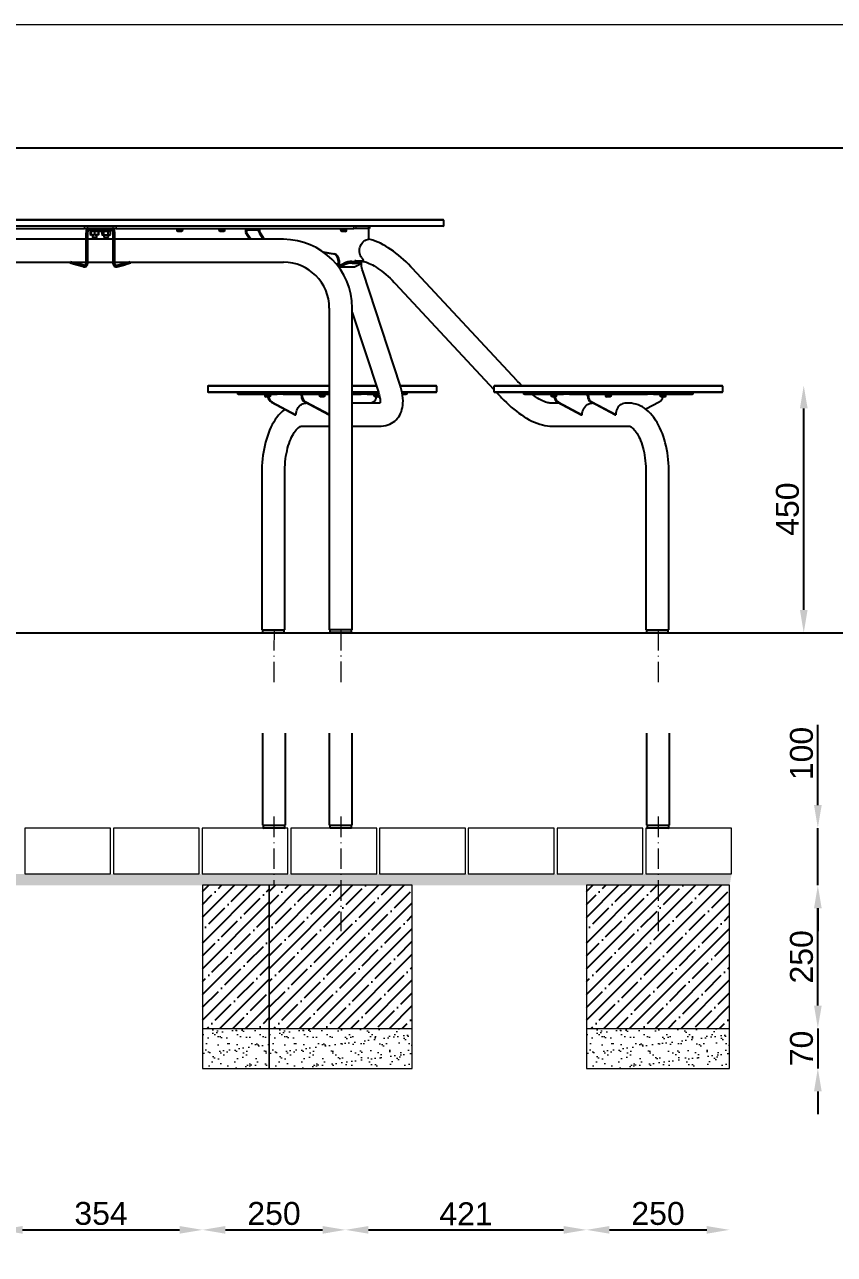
# Model space of a CAD drawing. Header units: millimetres. Extents: x -11 to 7141, y -23 to 7056.
# Drawn here: x 1305 to 2720, y 2594 to 4742 of the extents above; entities that cross this region are included whole.
import ezdxf

# ---------------------------------------------------------------- set-up
doc = ezdxf.new("R2010")
doc.units = ezdxf.units.MM
for name, pattern in [('ACAD_ISO10W100', [18.5, 12, -3, 0.5, -3]), ('INCONTINUOUS', [200000.001, 200000, -0.001]), ('PHANTOM', [12.7, 6.35, -1.27, 1.27, -1.27, 1.27, -1.27])]:
    doc.linetypes.add(name, pattern=pattern)
for name, color, linetype in [('KOTY', 3, 'INCONTINUOUS'), ('OBRYSOVA', 7, 'Continuous'), ('OSY', 1, 'ACAD_ISO10W100'), ('POSTAVY ATD', 8, 'Continuous'), ('SRAFY', 9, 'Continuous')]:
    doc.layers.add(name, color=color, linetype=linetype)
doc.layers.add('Nekreslit', color=6, linetype='Continuous', plot=False)
doc.layers.add('TABULKA', color=9, linetype='Continuous', plot=False)
doc.styles.get("Standard").update_dxf_attribs({"font": 'arial.ttf'})
doc.dimstyles.new('PROFI_CSN', dxfattribs={"dimscale": 0, "dimtxt": 3.5, "dimasz": 3, "dimexe": 1, "dimexo": 0, "dimgap": 1.5, "dimtad": 1, "dimlfac": -1, "dimdsep": 46, "dimtxsty": 'Standard', "dimcen": 0, "dimdle": 1, "dimclrd": 256, "dimclre": 256, "dimclrt": 256, "dimadec": 0, "dimazin": 0, "dimtfac": 0.6, "dimtmove": 0, "dimatfit": 1, "dimfxl": 1, "dimtolj": 1, "dimarcsym": 0})

# ---------------------------------------------------------------- blocks, each defined once
blk = doc.blocks.new('*D24')
at = {"layer": 'DEFPOINTS', "color": 0, "transparency": 16777216}
for p in [(2525.3, 4111.7), (2666.3, 4111.7), (2513.2, 3679.7)]:
    blk.add_point(p, dxfattribs=at)
at = {"layer": 'KOTY', "color": 7, "lineweight": -2, "transparency": 16777216}
blk.add_line((2666.3, 3719.7), (2666.3, 4071.7), dxfattribs=at)
at = {"layer": 'KOTY', "color": 7, "transparency": 16777216}
for points in [[(2659.6, 4071.7), (2673, 4071.7), (2666.3, 4111.7)], [(2659.6, 3719.7), (2673, 3719.7), (2666.3, 3679.7)]]:
    blk.add_solid(points, dxfattribs=at)
at = {"layer": 'KOTY', "color": 7, "lineweight": 13, "transparency": 16777216, "insert": (2637.9, 3895.7), "char_height": 40, "attachment_point": 5, "rotation": 90}
blk.add_mtext('\\A1;450', dxfattribs=at)
blk = doc.blocks.new('*D29')
at = {"layer": 'DEFPOINTS', "color": 0, "transparency": 16777216}
for p in [(2560.6, 3238.6), (2690.9, 3238.6), (2560.6, 2988.6)]:
    blk.add_point(p, dxfattribs=at)
at = {"layer": 'KOTY', "color": 7, "lineweight": -2, "transparency": 16777216}
blk.add_line((2690.9, 3028.6), (2690.9, 3198.6), dxfattribs=at)
at = {"layer": 'KOTY', "color": 7, "transparency": 16777216}
for points in [[(2684.2, 3198.6), (2697.6, 3198.6), (2690.9, 3238.6)], [(2684.2, 3028.6), (2697.6, 3028.6), (2690.9, 2988.6)]]:
    blk.add_solid(points, dxfattribs=at)
at = {"layer": 'KOTY', "color": 7, "lineweight": 13, "transparency": 16777216, "insert": (2662.5, 3113.6), "char_height": 40, "attachment_point": 5, "rotation": 90}
blk.add_mtext('\\A1;250', dxfattribs=at)
blk = doc.blocks.new('*D30')
at = {"layer": 'DEFPOINTS', "color": 0, "transparency": 16777216}
for p in [(2560.6, 2988.6), (2560.6, 2918.6), (2690.9, 2918.6)]:
    blk.add_point(p, dxfattribs=at)
at = {"layer": 'KOTY', "color": 7, "lineweight": -2, "transparency": 16777216}
for p, q in [((2690.9, 3028.6), (2690.9, 3068.6)), ((2690.9, 2988.6), (2690.9, 2918.6)), ((2690.9, 2878.6), (2690.9, 2838.6))]:
    blk.add_line(p, q, dxfattribs=at)
at = {"layer": 'KOTY', "color": 7, "transparency": 16777216}
for points in [[(2684.2, 3028.6), (2697.6, 3028.6), (2690.9, 2988.6)], [(2684.2, 2878.6), (2697.6, 2878.6), (2690.9, 2918.6)]]:
    blk.add_solid(points, dxfattribs=at)
at = {"layer": 'KOTY', "color": 7, "lineweight": 13, "transparency": 16777216, "insert": (2662.5, 2953.6), "char_height": 40, "attachment_point": 5, "rotation": 90}
blk.add_mtext('\\A1;70', dxfattribs=at)
blk = doc.blocks.new('*D31')
at = {"layer": 'DEFPOINTS', "color": 0, "transparency": 16777216}
for p in [(2470.6, 3338.6), (2560.6, 3238.6), (2690.9, 3238.6)]:
    blk.add_point(p, dxfattribs=at)
at = {"layer": 'KOTY', "color": 7, "lineweight": -2, "transparency": 16777216}
for p, q in [((2690.9, 3378.6), (2690.9, 3519)), ((2690.9, 3238.6), (2690.9, 3338.6)), ((2690.9, 3198.6), (2690.9, 3158.6))]:
    blk.add_line(p, q, dxfattribs=at)
at = {"layer": 'KOTY', "color": 7, "transparency": 16777216}
for points in [[(2684.2, 3378.6), (2697.6, 3378.6), (2690.9, 3338.6)], [(2684.2, 3198.6), (2697.6, 3198.6), (2690.9, 3238.6)]]:
    blk.add_solid(points, dxfattribs=at)
at = {"layer": 'KOTY', "color": 7, "lineweight": 13, "transparency": 16777216, "insert": (2662.5, 3468.8), "char_height": 40, "attachment_point": 5, "rotation": 90}
blk.add_mtext('\\A1;100', dxfattribs=at)
blk = doc.blocks.new('*D38')
at = {"layer": 'DEFPOINTS', "color": 0, "transparency": 16777216}
for p in [(1615.8, 2777.8), (1865.8, 2777.8), (1865.8, 2636.7)]:
    blk.add_point(p, dxfattribs=at)
at = {"layer": 'KOTY', "color": 7, "lineweight": -2, "transparency": 16777216}
blk.add_line((1655.8, 2636.7), (1825.8, 2636.7), dxfattribs=at)
at = {"layer": 'KOTY', "color": 7, "transparency": 16777216}
for points in [[(1655.8, 2643.4), (1655.8, 2630), (1615.8, 2636.7)], [(1825.8, 2643.4), (1825.8, 2630), (1865.8, 2636.7)]]:
    blk.add_solid(points, dxfattribs=at)
at = {"layer": 'KOTY', "color": 7, "lineweight": 13, "transparency": 16777216, "insert": (1740.8, 2665.1), "char_height": 40, "attachment_point": 5}
blk.add_mtext('\\A1;250', dxfattribs=at)
blk = doc.blocks.new('*D39')
at = {"layer": 'DEFPOINTS', "color": 0, "transparency": 16777216}
for p in [(2286.8, 2636.7), (1865.8, 2494.9), (2286.8, 1332.7)]:
    blk.add_point(p, dxfattribs=at)
at = {"layer": 'KOTY', "color": 7, "lineweight": -2, "transparency": 16777216}
blk.add_line((1905.8, 2636.7), (2246.8, 2636.7), dxfattribs=at)
at = {"layer": 'KOTY', "color": 7, "transparency": 16777216}
for points in [[(1905.8, 2643.4), (1905.8, 2630), (1865.8, 2636.7)], [(2246.8, 2643.4), (2246.8, 2630), (2286.8, 2636.7)]]:
    blk.add_solid(points, dxfattribs=at)
at = {"layer": 'KOTY', "color": 7, "lineweight": 13, "transparency": 16777216, "insert": (2076.3, 2664.8), "char_height": 40, "attachment_point": 5}
blk.add_mtext('\\A1;421', dxfattribs=at)
blk = doc.blocks.new('*D40')
at = {"layer": 'DEFPOINTS', "color": 0, "transparency": 16777216}
for p in [(2286.7, 2777.8), (2536.7, 2777.8), (2536.7, 2636.7)]:
    blk.add_point(p, dxfattribs=at)
at = {"layer": 'KOTY', "color": 7, "lineweight": -2, "transparency": 16777216}
blk.add_line((2326.7, 2636.7), (2496.7, 2636.7), dxfattribs=at)
at = {"layer": 'KOTY', "color": 7, "transparency": 16777216}
for points in [[(2326.7, 2643.4), (2326.7, 2630), (2286.7, 2636.7)], [(2496.7, 2643.4), (2496.7, 2630), (2536.7, 2636.7)]]:
    blk.add_solid(points, dxfattribs=at)
at = {"layer": 'KOTY', "color": 7, "lineweight": 13, "transparency": 16777216, "insert": (2411.7, 2665.1), "char_height": 40, "attachment_point": 5}
blk.add_mtext('\\A1;250', dxfattribs=at)
blk = doc.blocks.new('*D41')
at = {"layer": 'DEFPOINTS', "color": 0, "transparency": 16777216}
for p in [(1261.5, 2777.8), (1615.8, 2777.8), (1615.8, 2636.7)]:
    blk.add_point(p, dxfattribs=at)
at = {"layer": 'KOTY', "color": 7, "lineweight": -2, "transparency": 16777216}
blk.add_line((1301.5, 2636.7), (1575.8, 2636.7), dxfattribs=at)
at = {"layer": 'KOTY', "color": 7, "transparency": 16777216}
for points in [[(1301.5, 2643.4), (1301.5, 2630), (1261.5, 2636.7)], [(1575.8, 2643.4), (1575.8, 2630), (1615.8, 2636.7)]]:
    blk.add_solid(points, dxfattribs=at)
at = {"layer": 'KOTY', "color": 7, "lineweight": 13, "transparency": 16777216, "insert": (1438.6, 2665.2), "char_height": 40, "attachment_point": 5}
blk.add_mtext('\\A1;354', dxfattribs=at)

msp = doc.modelspace()

# ---------------------------------------------------------------- hatches: boundary and pattern name
at = {"transparency": 33554508}
h = msp.add_hatch(dxfattribs=at)
h.set_pattern_fill('ANSI35', color=9, scale=5)
h.set_pattern_definition([(45, (-90.748, 937.31), (-22.45064, 22.45064), []), (45, (-68.298, 937.31), (-22.45064, 22.45064), [39.6875, -7.9375, 0, -7.9375])])
h.paths.add_polyline_path([(1732.4, 3238.6), (1615.8, 3238.6), (1615.8, 2988.6), (1732.4, 2988.6)])
h = msp.add_hatch(dxfattribs=at)
h.set_pattern_fill('ANSI35', color=9, scale=5)
h.set_pattern_definition([(45, (25.912, 937.31), (-22.45064, 22.45064), []), (45, (48.363, 937.31), (-22.45064, 22.45064), [39.6875, -7.9375, 0, -7.9375])])
h.paths.add_polyline_path([(1982.4, 3238.6), (1732.4, 3238.6), (1732.4, 2988.6), (1982.4, 2988.6)])
h = msp.add_hatch(dxfattribs=at)
h.set_pattern_fill('ANSI35', color=9, scale=5)
h.set_pattern_definition([(45, (580.248, 937.31), (-22.45064, 22.45064), []), (45, (602.7, 937.31), (-22.45064, 22.45064), [39.6875, -7.9375, 0, -7.9375])])
h.paths.add_polyline_path([(2536.7, 3238.6), (2286.7, 3238.6), (2286.7, 2988.6), (2536.7, 2988.6)])
at = {"layer": 'POSTAVY ATD', "lineweight": 15}
h = msp.add_hatch(dxfattribs=at)
h.set_pattern_fill('AR-SAND', color=9, scale=0.5, style=0)
h.set_pattern_definition([(37.5, (-142.422, 937.966), (-0.80002, 24.47066), [0, -19.304, 0, -21.59, 0, -20.6375]), (7.5, (-142.422, 937.966), (22.47616, 35.84126), [0, -10.414, 0, -17.399, 0, -6.6675]), (327.5, (-158.043, 937.966), (39.54962, 0.07186), [0, -6.35, 0, -22.86, 0, -29.845]), (317.5, (-158.043, 937.966), (38.17782, 11.14647), [0, -3.175, 0, -14.986, 0, -17.145])])
h.paths.add_polyline_path([(1615.8, 2988.6), (1615.8, 2918.6), (1732.4, 2918.6), (1732.4, 2988.6)])
h = msp.add_hatch(dxfattribs=at)
h.set_pattern_fill('AR-SAND', color=9, scale=0.5, style=0)
h.set_pattern_definition([(37.5, (-25.761, 937.966), (-0.80002, 24.47066), [0, -19.304, 0, -21.59, 0, -20.6375]), (7.5, (-25.76, 937.966), (22.47616, 35.84126), [0, -10.414, 0, -17.399, 0, -6.6675]), (327.5, (-41.382, 937.966), (39.54962, 0.07186), [0, -6.35, 0, -22.86, 0, -29.845]), (317.5, (-41.382, 937.966), (38.17782, 11.14647), [0, -3.175, 0, -14.986, 0, -17.145])])
h.paths.add_polyline_path([(1732.4, 2988.6), (1732.4, 2918.6), (1982.4, 2918.6), (1982.4, 2988.6)])
h = msp.add_hatch(dxfattribs=at)
h.set_pattern_fill('AR-SAND', color=9, scale=0.5, style=0)
h.set_pattern_definition([(37.5, (528.574, 937.966), (-0.80002, 24.47066), [0, -19.304, 0, -21.59, 0, -20.6375]), (7.5, (528.574, 937.966), (22.47616, 35.84126), [0, -10.414, 0, -17.399, 0, -6.6675]), (327.5, (512.953, 937.966), (39.54962, 0.07186), [0, -6.35, 0, -22.86, 0, -29.845]), (317.5, (512.953, 937.966), (38.17782, 11.14647), [0, -3.175, 0, -14.986, 0, -17.145])])
h.paths.add_polyline_path([(2286.7, 2988.6), (2286.7, 2918.6), (2536.7, 2918.6), (2536.7, 2988.6)])
at = {"layer": 'SRAFY', "lineweight": 15}
h = msp.add_hatch(dxfattribs=at)
h.set_pattern_fill('AR-SAND', color=9, scale=0.5)
h.set_pattern_definition([(37.5, (-100.945, 795.13), (-0.80002, 24.47066), [0, -19.304, 0, -21.59, 0, -20.6375]), (7.5, (-100.945, 795.13), (22.47616, 35.84126), [0, -10.414, 0, -17.399, 0, -6.6675]), (327.5, (-116.566, 795.13), (39.54962, 0.07186), [0, -6.35, 0, -22.86, 0, -29.845]), (317.5, (-116.566, 795.13), (38.17782, 11.14647), [0, -3.175, 0, -14.986, 0, -17.145])])
h.paths.add_polyline_path([(2536.7, 3238.6), (2540.2, 3258.6), (375.2, 3258.6), (340.5, 3238.6)])

# ---------------------------------------------------------------- linework, layer by layer
at = {"color": 7, "linetype": 'Continuous', "lineweight": 25}
for p, q in [((2037.4, 4400.7), (837.4, 4400.7)), ((837.4, 4390.7), (2037.4, 4390.7)), ((838.4, 4401.7), (2036.4, 4401.7)), ((2036.4, 4389.7), (838.4, 4389.7)), ((994.8, 4385.7), (1410, 4385.7)), ((1415, 4385.7), (1410, 4385.7)), ((1459.8, 4385.7), (1415, 4385.7)), ((1458.4, 4382.7), (1416.4, 4382.7)), ((1419.4, 4382.7), (1419.4, 4381.1)), ((1435.4, 4381.1), (1435.4, 4382.7)), ((1439.4, 4382.7), (1439.4, 4381.1)), ((1455.4, 4381.1), (1455.4, 4382.7)), ((1464.8, 4385.7), (1459.8, 4385.7)), ((1464.8, 4385.7), (1880, 4385.7)), ((1570, 4385.7), (1570, 4384.1)), ((1582, 4384.1), (1570, 4384.1)), ((1582, 4384.1), (1582, 4385.7)), ((1643.9, 4385.7), (1643.9, 4384.1)), ((1649.8, 4384.1), (1643.9, 4384.1)), ((1655.9, 4384.1), (1649.8, 4384.1)), ((1655.9, 4384.1), (1655.9, 4385.7)), ((1714, 4382.7), (1693, 4382.7)), ((1856.4, 4385.7), (1856.4, 4384.1)), ((1867.6, 4384.1), (1856.4, 4384.1)), ((1868.4, 4384.1), (1867.6, 4384.1)), ((1868.4, 4384.1), (1868.4, 4385.7)), ((1883.6, 4385.7), (1880, 4385.7)), ((1906.1, 4385.7), (1883.6, 4385.7)), ((1907.4, 4385.7), (1906.1, 4385.7)), ((1907.4, 4389.7), (1907.4, 4385.7)), ((2037.4, 4400.7), (2036.4, 4401.7)), ((2036.4, 4389.7), (2037.4, 4390.7)), ((2037.4, 4390.7), (2037.4, 4400.7)), ((1412.4, 4367), (1117.4, 4367)), ((1412.4, 4381.7), (1412.4, 4380)), ((1412.4, 4380), (1412.4, 4378.3)), ((1412.4, 4362.7), (1412.4, 4378.3)), ((1412.4, 4360.7), (1412.4, 4362.7)), ((1415.4, 4381.7), (1415.4, 4380)), ((1415.4, 4378.3), (1415.4, 4380)), ((1415.4, 4362.7), (1415.4, 4378.3)), ((1459.4, 4367), (1415.4, 4367)), ((1415.4, 4360.7), (1415.4, 4362.7)), ((1419.4, 4381.1), (1435.4, 4381.1)), ((1420.9, 4381.1), (1419.9, 4380.5)), ((1419.9, 4380.6), (1420.9, 4381)), ((1419.9, 4380.6), (1419.9, 4375.2)), ((1419.9, 4375.3), (1420.9, 4374.6)), ((1420.6, 4375), (1419.9, 4375.2)), ((1420.9, 4381.1), (1420.7, 4380.6)), ((1420.7, 4380.6), (1420.7, 4375.2)), ((1433.9, 4374.6), (1420.9, 4374.6)), ((1423.4, 4374.6), (1423.4, 4370.7)), ((1423.4, 4370.7), (1424.4, 4369.7)), ((1423.4, 4370.7), (1431.4, 4370.7)), ((1430.4, 4369.7), (1424.4, 4369.7)), ((1427.1, 4380.6), (1427.1, 4375.2)), ((1430.4, 4369.7), (1431.4, 4370.7)), ((1431.4, 4370.7), (1431.4, 4374.6)), ((1433.7, 4380.6), (1433.7, 4375.2)), ((1435, 4380.5), (1433.9, 4381.1)), ((1433.9, 4374.6), (1435, 4375.3)), ((1434, 4380.9), (1434.9, 4380.6)), ((1434, 4380.8), (1434.1, 4380.6)), ((1434.1, 4375.2), (1434, 4374.8)), ((1434.9, 4375.2), (1434, 4374.8)), ((1434.1, 4380.6), (1434.1, 4375.2)), ((1440.4, 4380.8), (1434.4, 4380.8)), ((1434.9, 4375.2), (1434.9, 4380.6)), ((1439.4, 4381.1), (1455.4, 4381.1)), ((1440.9, 4381.1), (1439.9, 4380.5)), ((1439.9, 4380.6), (1439.9, 4375.2)), ((1439.9, 4375.2), (1440.9, 4374.6)), ((1440.9, 4374.6), (1444.2, 4374.6)), ((1443.4, 4374.6), (1443.4, 4370.7)), ((1443.4, 4370.7), (1444.4, 4369.7)), ((1443.4, 4370.7), (1451.4, 4370.7)), ((1443.7, 4375.2), (1443.7, 4380.6)), ((1444.2, 4374.6), (1453.9, 4374.6)), ((1450.4, 4369.7), (1444.4, 4369.7)), ((1450.4, 4369.7), (1451.4, 4370.7)), ((1451.2, 4375.2), (1451.2, 4380.6)), ((1451.4, 4370.7), (1451.4, 4374.6)), ((1454.9, 4380.5), (1453.9, 4381.1)), ((1453.9, 4374.6), (1454.9, 4375.2)), ((1454.9, 4375.2), (1454.9, 4380.6)), ((1459.4, 4380), (1459.4, 4381.7)), ((1459.4, 4380), (1459.4, 4378.3)), ((1459.4, 4378.3), (1459.4, 4362.7)), ((1459.4, 4362.7), (1459.4, 4360.7)), ((1462.4, 4380), (1462.4, 4381.7)), ((1462.4, 4380), (1462.4, 4378.3)), ((1462.4, 4378.3), (1462.4, 4362.7)), ((1757.4, 4367), (1462.4, 4367)), ((1462.4, 4362.7), (1462.4, 4360.7)), ((1573.7, 4380.8), (1573, 4380.8)), ((1579, 4380.8), (1573.7, 4380.8)), ((1652.5, 4380.8), (1646.9, 4380.8)), ((1652.9, 4380.8), (1652.5, 4380.8)), ((1691, 4381.7), (1691, 4380)), ((1698.6, 4367), (1691.5, 4378.3)), ((1692.5, 4381.7), (1692.5, 4380)), ((1700.1, 4367), (1693, 4378.3)), ((1714.5, 4380), (1714.5, 4381.7)), ((1715, 4378.3), (1722.1, 4367)), ((1716, 4380), (1716, 4381.7)), ((1716.5, 4378.3), (1723.6, 4367)), ((1865.4, 4380.8), (1859.4, 4380.8)), ((1906.5, 4367), (1906.5, 4381.7)), ((1412.4, 4341.8), (1412.4, 4360.7)), ((1412.4, 4329.9), (1412.4, 4341.8)), ((1415.4, 4341.8), (1415.4, 4360.7)), ((1415.4, 4329.9), (1415.4, 4341.8)), ((1459.4, 4360.7), (1459.4, 4341.8)), ((1459.4, 4341.8), (1459.4, 4329.9)), ((1462.4, 4360.7), (1462.4, 4341.8)), ((1462.4, 4341.8), (1462.4, 4329.9)), ((1826.9, 4344.9), (1845.6, 4341.8)), ((1827.3, 4344.6), (1844.1, 4341.8)), ((1117.4, 4327), (1385.2, 4327)), ((1384.7, 4325.2), (1385.5, 4328.1)), ((1394.3, 4322.6), (1384.7, 4325.2)), ((1385.5, 4328.1), (1395.1, 4325.5)), ((1389.3, 4327), (1412.4, 4327)), ((1407.9, 4319), (1394.3, 4322.6)), ((1408.6, 4321.9), (1395.1, 4325.5)), ((1412.4, 4324.8), (1412.4, 4329.9)), ((1415.4, 4324.8), (1415.4, 4329.9)), ((1415.4, 4327), (1459.4, 4327)), ((1459.4, 4329.9), (1459.4, 4324.8)), ((1462.4, 4329.9), (1462.4, 4324.8)), ((1462.4, 4327), (1485.5, 4327)), ((1466.2, 4321.9), (1479.7, 4325.5)), ((1467, 4319), (1480.5, 4322.6)), ((1479.7, 4325.5), (1489.4, 4328.1)), ((1490.1, 4325.2), (1480.5, 4322.6)), ((1489.4, 4328.1), (1490.1, 4325.2)), ((1489.6, 4327), (1757.4, 4327)), ((1853.1, 4329.9), (1853.1, 4324.8)), ((1853.6, 4318.8), (1854.1, 4318.8)), ((1854.6, 4329.9), (1854.6, 4324.8)), ((1856.1, 4318.8), (1882.1, 4318.8)), ((1856.5, 4321.9), (1863.2, 4325.5)), ((1856.9, 4319), (1863.6, 4322.6)), ((1876.7, 4328.1), (1885.4, 4328.1)), ((1877.1, 4325.2), (1885.8, 4325.2)), ((1889.6, 4322.6), (1882.8, 4319)), ((1884, 4329.7), (1896.2, 4329.7)), ((1890.9, 4323.9), (1890.5, 4326.8)), ((1897, 4330.7), (1896.2, 4329.7)), ((1961.1, 4112.4), (1896.5, 4309.5)), ((2165.5, 4119.8), (1982, 4316.9)), ((1952.7, 4289.7), (2125, 4104.5)), ((1837.4, 4247), (1837.4, 3685)), ((1877.4, 3685), (1877.4, 4247)), ((1877.4, 4239.3), (1923.1, 4099.9)), ((1626, 4111.7), (1625, 4110.7)), ((1625, 4110.7), (1625, 4100.7)), ((1651.8, 4110.7), (1625, 4110.7)), ((1626, 4111.7), (1652.7, 4111.7)), ((1837.4, 4110.7), (1651.8, 4110.7)), ((1652.7, 4111.7), (1837.4, 4111.7)), ((1877.4, 4111.7), (1919.2, 4111.7)), ((1919.6, 4110.7), (1877.4, 4110.7)), ((1961.4, 4111.7), (2024, 4111.7)), ((2025, 4110.7), (1961.7, 4110.7)), ((2025, 4110.7), (2024, 4111.7)), ((2025, 4100.7), (2025, 4110.7)), ((2126, 4111.7), (2125, 4110.7)), ((2125, 4110.7), (2125, 4100.7)), ((2525, 4110.7), (2125, 4110.7)), ((2126, 4111.7), (2524, 4111.7)), ((2525, 4110.7), (2524, 4111.7)), ((2525, 4100.7), (2525, 4110.7)), ((1625, 4100.7), (1626, 4099.7)), ((1625, 4100.7), (1651.8, 4100.7)), ((1652.7, 4099.7), (1626, 4099.7)), ((1651.8, 4100.7), (1837.4, 4100.7)), ((1837.4, 4099.7), (1652.7, 4099.7)), ((1676.8, 4099.7), (1676.8, 4096.7)), ((1678.4, 4096.7), (1676.8, 4096.7)), ((1678.4, 4096.7), (1746.5, 4096.7)), ((1723.8, 4096.7), (1723.8, 4095.1)), ((1723.8, 4095.1), (1735.8, 4095.1)), ((1732.8, 4091.8), (1726.8, 4091.8)), ((1735.8, 4095.1), (1735.8, 4096.7)), ((1736.2, 4082.5), (1777.7, 4060.7)), ((1737.7, 4082.5), (1779.2, 4060.7)), ((1756.9, 4096.7), (1746.5, 4096.7)), ((1756.9, 4096.7), (1837.4, 4096.7)), ((1788.6, 4093.5), (1788.6, 4095.7)), ((1790.1, 4093.5), (1790.1, 4095.7)), ((1836.2, 4060.7), (1794.7, 4082.5)), ((1837.4, 4060.9), (1796.2, 4082.5)), ((1819, 4096.7), (1819, 4095.1)), ((1819, 4095.1), (1831, 4095.1)), ((1828, 4091.8), (1822, 4091.8)), ((1831, 4095.1), (1831, 4096.7)), ((1877.4, 4100.7), (1922.8, 4100.7)), ((1923.3, 4099.7), (1877.4, 4099.7)), ((1877.4, 4096.7), (1893.2, 4096.7)), ((1903.6, 4096.7), (1893.2, 4096.7)), ((1903.6, 4096.7), (1924.1, 4096.7)), ((1913.9, 4082.5), (1910.5, 4080.7)), ((1914.3, 4096.7), (1914.3, 4095.1)), ((1914.3, 4095.1), (1914.6, 4095.1)), ((1914.6, 4095.1), (1924.6, 4095.1)), ((1923.3, 4091.8), (1917.3, 4091.8)), ((1964.3, 4100.7), (2025, 4100.7)), ((2024, 4099.7), (1964.5, 4099.7)), ((1965, 4096.7), (1971.7, 4096.7)), ((1973.3, 4096.7), (1971.7, 4096.7)), ((1973.3, 4096.7), (1973.3, 4099.7)), ((2024, 4099.7), (2025, 4100.7)), ((2125, 4100.7), (2126, 4099.7)), ((2125, 4100.7), (2525, 4100.7)), ((2524, 4099.7), (2126, 4099.7)), ((2129.5, 4099.7), (2136.2, 4092.6)), ((2176.8, 4099.7), (2176.8, 4096.7)), ((2178.4, 4096.7), (2176.8, 4096.7)), ((2178.4, 4096.7), (2246.5, 4096.7)), ((2223.8, 4096.7), (2223.8, 4095.1)), ((2235.5, 4095.1), (2223.8, 4095.1)), ((2232.8, 4091.8), (2226.8, 4091.8)), ((2235.8, 4095.1), (2235.5, 4095.1)), ((2235.8, 4095.1), (2235.8, 4096.7)), ((2236.2, 4082.5), (2277.7, 4060.7)), ((2237.7, 4082.5), (2279.2, 4060.7)), ((2256.9, 4096.7), (2246.5, 4096.7)), ((2256.9, 4096.7), (2393.2, 4096.7)), ((2288.6, 4093.5), (2288.6, 4095.7)), ((2290.1, 4093.5), (2290.1, 4095.7)), ((2336.2, 4060.7), (2294.7, 4082.5)), ((2337.7, 4060.7), (2296.2, 4082.5)), ((2319, 4096.7), (2319, 4095.1)), ((2331, 4095.1), (2319, 4095.1)), ((2328, 4091.8), (2322, 4091.8)), ((2331, 4095.1), (2331, 4096.7)), ((2413.9, 4082.5), (2390.3, 4070.2)), ((2403.6, 4096.7), (2393.2, 4096.7)), ((2403.6, 4096.7), (2471.7, 4096.7)), ((2414.3, 4096.7), (2414.3, 4095.1)), ((2426.3, 4095.1), (2414.3, 4095.1)), ((2423.3, 4091.8), (2417.3, 4091.8)), ((2426.3, 4095.1), (2426.3, 4096.7)), ((2473.3, 4096.7), (2471.7, 4096.7)), ((2473.3, 4096.7), (2473.3, 4099.7)), ((2524, 4099.7), (2525, 4100.7)), ((1777.7, 4060.7), (1779.2, 4060.7)), ((1798.1, 4080.7), (1796.5, 4080.7)), ((1836.2, 4060.7), (1837.4, 4060.7)), ((1925.7, 4080.7), (1877.4, 4080.7)), ((2239.6, 4080.7), (2224.3, 4080.7)), ((2277.7, 4060.7), (2279.2, 4060.7)), ((2298.1, 4080.7), (2296.5, 4080.7)), ((2336.2, 4060.7), (2337.7, 4060.7)), ((2360.5, 4080.7), (2355, 4080.7)), ((1789.5, 4040.7), (1837.4, 4040.7)), ((1877.4, 4040.7), (1925.7, 4040.7)), ((2224.3, 4040.7), (2360.5, 4040.7)), ((1719.5, 3960.7), (1719.5, 3684.7)), ((1759.5, 3684.7), (1759.5, 3960.7)), ((2390.5, 3960.7), (2390.5, 3684.7)), ((2430.5, 3684.7), (2430.5, 3960.7)), ((1719.5, 3684.7), (1759.5, 3684.7)), ((1720.5, 3684.7), (1720.5, 3680.7)), ((1757.5, 3679.7), (1721.5, 3679.7)), ((1758.5, 3680.7), (1758.5, 3684.7)), ((1877.4, 3685), (1837.4, 3685)), ((1838.4, 3685), (1838.4, 3681)), ((1861.7, 3680), (1839.4, 3680)), ((1875.4, 3680), (1861.7, 3680)), ((1876.4, 3681), (1876.4, 3685)), ((2390.5, 3684.7), (2430.5, 3684.7)), ((2391.5, 3684.7), (2391.5, 3680.7)), ((2395, 3679.7), (2392.5, 3679.7)), ((2428.5, 3679.7), (2395, 3679.7)), ((2429.5, 3680.7), (2429.5, 3684.7)), ((1720.8, 3504.4), (1720.8, 3343.6)), ((1760.8, 3343.6), (1760.8, 3504.2)), ((1837.4, 3504.4), (1837.4, 3343.6)), ((1877.4, 3343.6), (1877.4, 3504.2)), ((2391.7, 3504.4), (2391.7, 3343.6)), ((2431.7, 3343.6), (2431.7, 3504.2)), ((1720.8, 3343.6), (1760.8, 3343.6)), ((1721.8, 3343.6), (1721.8, 3339.6)), ((1758.8, 3338.6), (1722.8, 3338.6)), ((1759.8, 3339.6), (1759.8, 3343.6)), ((1837.4, 3343.6), (1877.4, 3343.6)), ((1838.4, 3343.6), (1838.4, 3339.6)), ((1875.4, 3338.6), (1839.4, 3338.6)), ((1876.4, 3339.6), (1876.4, 3343.6)), ((2391.7, 3343.6), (2431.7, 3343.6)), ((2392.7, 3343.6), (2392.7, 3339.6)), ((2429.7, 3338.6), (2393.7, 3338.6)), ((2430.7, 3339.6), (2430.7, 3343.6))]:
    msp.add_line(p, q, dxfattribs=at)
at = {"color": 7, "linetype": 'PHANTOM', "lineweight": 18}
for p, q in [((1410, 4385.7), (1410, 4389.7)), ((1415, 4389.7), (1415, 4385.7)), ((1459.8, 4385.7), (1459.8, 4389.7)), ((1464.8, 4389.7), (1464.8, 4385.7)), ((1880, 4385.7), (1880, 4389.7)), ((1883.6, 4389.7), (1883.6, 4385.7)), ((1906.1, 4385.7), (1906.1, 4389.7)), ((1412.4, 4380), (1415.4, 4380)), ((1415.4, 4378.3), (1412.4, 4378.3)), ((1415.4, 4362.7), (1412.4, 4362.7)), ((1462.4, 4380), (1459.4, 4380)), ((1462.4, 4378.3), (1459.4, 4378.3)), ((1462.4, 4362.7), (1459.4, 4362.7)), ((1691, 4380), (1692.5, 4380)), ((1693, 4378.3), (1691.5, 4378.3)), ((1716, 4380), (1714.5, 4380)), ((1716.5, 4378.3), (1715, 4378.3)), ((1415.4, 4360.7), (1412.4, 4360.7)), ((1415.4, 4341.8), (1412.4, 4341.8)), ((1462.4, 4360.7), (1459.4, 4360.7)), ((1462.4, 4341.8), (1459.4, 4341.8)), ((1845.6, 4341.8), (1844.1, 4341.8)), ((1395.1, 4325.5), (1394.3, 4322.6)), ((1408.6, 4321.9), (1407.9, 4319)), ((1415.4, 4329.9), (1412.4, 4329.9)), ((1412.4, 4324.8), (1415.4, 4324.8)), ((1462.4, 4329.9), (1459.4, 4329.9)), ((1462.4, 4324.8), (1459.4, 4324.8)), ((1466.2, 4321.9), (1467, 4319)), ((1480.5, 4322.6), (1479.7, 4325.5)), ((1848.8, 4324.8), (1853.1, 4324.8)), ((1854.6, 4329.9), (1853.1, 4329.9)), ((1854.6, 4324.8), (1853.1, 4324.8)), ((1856.5, 4321.9), (1856.9, 4319)), ((1863.6, 4322.6), (1863.2, 4325.5)), ((1876.7, 4328.1), (1877.1, 4325.2)), ((1885.8, 4325.2), (1885.4, 4328.1)), ((1678.4, 4099.7), (1678.4, 4096.7)), ((1737.7, 4082.5), (1736.2, 4082.5)), ((1746.5, 4096.7), (1746.5, 4099.7)), ((1756.9, 4099.7), (1756.9, 4096.7)), ((1790.1, 4095.7), (1788.6, 4095.7)), ((1788.6, 4093.5), (1790.1, 4093.5)), ((1796.2, 4082.5), (1794.7, 4082.5)), ((1893.2, 4096.7), (1893.2, 4099.7)), ((1903.6, 4099.7), (1903.6, 4096.7)), ((1971.7, 4096.7), (1971.7, 4099.7)), ((2178.4, 4099.7), (2178.4, 4096.7)), ((2237.7, 4082.5), (2236.2, 4082.5)), ((2246.5, 4096.7), (2246.5, 4099.7)), ((2256.9, 4099.7), (2256.9, 4096.7)), ((2288.6, 4093.5), (2290.1, 4093.5)), ((2296.2, 4082.5), (2294.7, 4082.5)), ((2393.2, 4096.7), (2393.2, 4099.7)), ((2403.6, 4099.7), (2403.6, 4096.7)), ((2471.7, 4096.7), (2471.7, 4099.7))]:
    msp.add_line(p, q, dxfattribs=at)
at = {"color": 7, "linetype": 'PHANTOM', "lineweight": 18, "flags": 128}
msp.add_lwpolyline([(1573.7, 4380.8), (1573, 4381.2), (1572.4, 4381.9), (1572.1, 4382.8), (1572, 4384.1)], dxfattribs=at)
at = {"color": 7, "linetype": 'Continuous', "lineweight": 25, "flags": 128}
for points in [[(1693, 4385.7), (1692.6, 4385.7), (1692.3, 4385.4), (1691.9, 4385.1), (1691.6, 4384.6), (1691.4, 4384), (1691.2, 4383.3), (1691.1, 4382.5), (1691, 4381.7)], [(1693, 4382.7), (1692.9, 4382.7), (1692.8, 4382.7), (1692.7, 4382.6), (1692.7, 4382.4), (1692.6, 4382.3), (1692.6, 4382.1), (1692.5, 4381.9), (1692.5, 4381.7)], [(1716, 4381.7), (1716, 4382.5), (1715.9, 4383.3), (1715.7, 4384), (1715.4, 4384.6), (1715.1, 4385.1), (1714.8, 4385.4), (1714.4, 4385.7), (1714, 4385.7)], [(1714.5, 4381.7), (1714.5, 4381.9), (1714.5, 4382.1), (1714.4, 4382.3), (1714.4, 4382.4), (1714.3, 4382.6), (1714.2, 4382.7), (1714.1, 4382.7), (1714, 4382.7)], [(1906.5, 4381.7), (1906.5, 4382.5), (1906.4, 4383.3), (1906.2, 4384), (1906, 4384.6), (1905.7, 4385.1), (1905.3, 4385.4), (1904.9, 4385.7), (1904.5, 4385.7)], [(1420.7, 4375.2), (1420.8, 4374.8), (1420.9, 4374.7)], [(1433.7, 4380.6), (1433.8, 4381), (1433.9, 4381.1), (1433.9, 4381.1)], [(1433.9, 4374.7), (1433.9, 4374.6), (1433.7, 4375.2)], [(1893.6, 4335), (1892.5, 4337), (1891.4, 4339.4), (1890.7, 4342), (1890.2, 4344.7), (1890.1, 4347.4), (1890.3, 4350.1), (1890.8, 4352.8), (1891.7, 4355.3), (1892.8, 4357.7), (1894.2, 4359.9), (1895.8, 4361.9), (1897.7, 4363.6), (1899.7, 4365), (1901.9, 4366), (1904.2, 4366.7), (1906.5, 4367)], [(1982, 4316.9), (1979.8, 4319.2), (1975.7, 4323.5), (1971.4, 4327.7), (1967.1, 4331.7), (1962.8, 4335.5), (1958.4, 4339.2), (1953.9, 4342.8), (1949.5, 4346.1), (1945, 4349.3), (1940.5, 4352.3), (1935.9, 4355.1), (1931.4, 4357.6), (1926.9, 4360), (1922.3, 4362.1), (1917.7, 4363.9), (1913.2, 4365.5), (1908.6, 4366.8), (1906.5, 4367.3)], [(1853.1, 4324.8), (1853.2, 4323.4), (1853.4, 4322.1), (1853.8, 4320.9), (1854.3, 4320), (1854.8, 4319.3), (1855.5, 4318.9), (1856.2, 4318.8), (1856.9, 4319)], [(1855.1, 4319.1), (1854.7, 4318.9), (1854.1, 4318.8)], [(1854.6, 4324.8), (1854.6, 4324.1), (1854.7, 4323.4), (1854.9, 4322.9), (1855.2, 4322.4), (1855.5, 4322), (1855.8, 4321.8), (1856.1, 4321.8), (1856.5, 4321.9)], [(1882.8, 4319), (1882.2, 4318.8), (1882.1, 4318.8)], [(1885.4, 4328.1), (1887, 4328), (1888.3, 4327.9), (1889.4, 4327.6), (1890.1, 4327.3), (1890.4, 4326.9), (1890.5, 4326.8)], [(1889.6, 4322.6), (1890.4, 4323.1), (1890.8, 4323.6), (1890.8, 4324), (1890.5, 4324.4), (1889.8, 4324.7), (1888.7, 4325), (1887.4, 4325.1), (1885.8, 4325.2)], [(1893.9, 4329.7), (1893.8, 4329.6), (1893.4, 4329.2), (1892.8, 4328.8), (1892.5, 4328.6), (1892.5, 4328.6), (1892.7, 4328.7), (1893.2, 4328.7), (1894, 4328.7), (1895.1, 4328.7), (1896.5, 4328.5), (1898.2, 4328.2), (1900.1, 4327.7), (1902.2, 4327), (1904.6, 4326.1), (1907.1, 4325), (1909.9, 4323.7), (1912.8, 4322.2), (1915.9, 4320.5), (1919.1, 4318.5), (1922.4, 4316.3), (1925.8, 4313.9), (1929.3, 4311.2), (1932.8, 4308.4), (1936.4, 4305.4), (1940, 4302.2), (1943.6, 4298.9), (1947.2, 4295.4), (1950.8, 4291.7), (1952.7, 4289.7)], [(1896.5, 4309.5), (1895.9, 4311.3), (1895.1, 4314.3), (1894.4, 4317.1), (1893.9, 4319.7), (1893.6, 4322), (1893.4, 4324), (1893.4, 4325.7), (1893.4, 4327.2), (1893.6, 4328.3), (1893.6, 4328.7)], [(1925.7, 4040.7), (1928.2, 4040.8), (1932.1, 4041.2), (1935.9, 4041.9), (1939.5, 4042.8), (1942.9, 4044.1), (1946.1, 4045.7), (1949, 4047.5), (1951.8, 4049.5), (1954.3, 4051.8), (1956.6, 4054.3), (1958.6, 4057), (1960.4, 4059.9), (1962, 4062.9), (1963.3, 4066.2), (1964.4, 4069.6), (1965.2, 4073.2), (1965.8, 4076.9), (1966.1, 4080.9), (1966.2, 4085.1), (1966, 4089.5), (1965.5, 4094.1), (1964.7, 4098.8), (1963.6, 4103.6), (1962.3, 4108.4), (1961.1, 4112.4)], [(1788.7, 4096.7), (1788.6, 4096.5), (1788.6, 4095.7)], [(1790.6, 4096.7), (1790.5, 4096.7), (1790.4, 4096.7), (1790.3, 4096.6), (1790.2, 4096.4), (1790.2, 4096.3), (1790.1, 4096.1), (1790.1, 4095.9), (1790.1, 4095.7)], [(1923.1, 4099.9), (1923.6, 4098.2), (1924.5, 4095.2), (1925.2, 4092.4), (1925.7, 4089.8), (1926, 4087.5), (1926.1, 4085.5), (1926.2, 4083.8), (1926.1, 4082.3), (1926, 4081.2), (1925.9, 4080.7)], [(2136.2, 4092.6), (2138.4, 4090.2), (2142.5, 4086), (2146.8, 4081.8), (2151.1, 4077.8), (2155.4, 4074), (2159.8, 4070.3), (2164.3, 4066.7), (2168.7, 4063.4), (2173.2, 4060.2), (2177.7, 4057.2), (2182.2, 4054.4), (2186.8, 4051.9), (2191.3, 4049.5), (2195.9, 4047.4), (2200.5, 4045.6), (2205, 4044), (2209.6, 4042.7), (2214.1, 4041.7), (2218.5, 4041.1), (2222.9, 4040.8), (2224.3, 4040.7)], [(2224.3, 4080.7), (2223.8, 4080.8), (2222.6, 4080.9), (2221.1, 4081.1), (2219.4, 4081.5), (2217.4, 4082), (2215.2, 4082.8), (2212.7, 4083.7), (2210.1, 4084.9), (2207.3, 4086.3), (2204.3, 4087.9), (2201.2, 4089.7), (2197.9, 4091.8), (2194.6, 4094), (2191.1, 4096.5), (2190.9, 4096.7)], [(2288.7, 4096.7), (2288.6, 4096.5), (2288.6, 4095.7)], [(2290.6, 4096.7), (2290.5, 4096.7), (2290.4, 4096.7), (2290.3, 4096.6), (2290.2, 4096.4), (2290.2, 4096.3), (2290.1, 4096.1), (2290.1, 4095.9), (2290.1, 4095.7)], [(1759.8, 4070.2), (1758.4, 4069.1), (1755.1, 4066.3), (1751.9, 4063.2), (1748.9, 4059.8), (1745.9, 4056), (1743, 4052), (1740.4, 4047.8), (1737.8, 4043.3), (1735.4, 4038.6), (1733.2, 4033.7), (1731.1, 4028.6), (1729.2, 4023.4), (1727.5, 4018), (1726, 4012.4), (1724.6, 4006.8), (1723.4, 4001.1), (1722.3, 3995.2), (1721.4, 3989.3), (1720.7, 3983.3), (1720.2, 3977.3), (1719.8, 3971.2), (1719.6, 3965.1), (1719.5, 3960.7)], [(1779.2, 4060.7), (1779.4, 4063.5), (1779.9, 4066.1), (1780.7, 4068.7), (1781.7, 4071.1), (1783.1, 4073.4), (1784.7, 4075.4), (1786.6, 4077.1), (1788.6, 4078.5), (1790.7, 4079.6), (1793, 4080.3), (1795.4, 4080.7), (1796.5, 4080.7)], [(1925.9, 4080.7), (1925.7, 4080.7)], [(2279.2, 4060.7), (2279.4, 4063.5), (2279.9, 4066.1), (2280.7, 4068.7), (2281.7, 4071.1), (2283.1, 4073.4), (2284.7, 4075.4), (2286.6, 4077.1), (2288.6, 4078.5), (2290.7, 4079.6), (2293, 4080.3), (2295.4, 4080.7), (2296.5, 4080.7)], [(2355, 4080.7), (2353.9, 4080.7), (2351.5, 4080.3), (2349.2, 4079.6), (2347.1, 4078.5), (2345.1, 4077.1), (2343.2, 4075.4), (2341.6, 4073.4), (2340.2, 4071.1), (2339.2, 4068.7), (2338.4, 4066.1), (2337.9, 4063.5), (2337.7, 4060.7)], [(2430.5, 3960.7), (2430.5, 3964), (2430.3, 3970.1), (2430, 3976.2), (2429.5, 3982.2), (2428.8, 3988.2), (2428, 3994.1), (2426.9, 3999.9), (2425.8, 4005.7), (2424.4, 4011.4), (2422.9, 4016.9), (2421.2, 4022.3), (2419.3, 4027.6), (2417.3, 4032.7), (2415.1, 4037.6), (2412.8, 4042.4), (2410.2, 4047), (2407.5, 4051.3), (2404.6, 4055.5), (2401.6, 4059.3), (2398.4, 4062.9), (2395.1, 4066.2), (2391.6, 4069.2), (2388.1, 4071.8), (2384.4, 4074.1), (2380.7, 4076.1), (2377, 4077.7), (2373.2, 4078.9), (2369.4, 4079.9), (2365.6, 4080.5), (2361.8, 4080.7), (2360.5, 4080.7)], [(1759.5, 3960.7), (1759.6, 3963.4), (1759.7, 3968.5), (1760, 3973.6), (1760.4, 3978.6), (1761, 3983.6), (1761.7, 3988.4), (1762.6, 3993.1), (1763.5, 3997.7), (1764.6, 4002.1), (1765.8, 4006.4), (1767.1, 4010.5), (1768.5, 4014.3), (1769.9, 4017.9), (1771.5, 4021.2), (1773, 4024.3), (1774.6, 4027.2), (1776.2, 4029.7), (1777.8, 4032), (1779.4, 4034), (1780.9, 4035.6), (1782.4, 4037.1), (1783.8, 4038.2), (1785, 4039.1), (1786.2, 4039.8), (1787.2, 4040.2), (1788.1, 4040.5), (1788.9, 4040.7), (1789.5, 4040.7)], [(2360.5, 4040.7), (2360.8, 4040.7), (2361.7, 4040.6), (2362.6, 4040.4), (2363.5, 4040), (2364.6, 4039.4), (2365.9, 4038.5), (2367.3, 4037.4), (2368.7, 4036.1), (2370.3, 4034.4), (2371.8, 4032.5), (2373.4, 4030.4), (2375, 4027.9), (2376.6, 4025.2), (2378.2, 4022.2), (2379.7, 4018.9), (2381.2, 4015.4), (2382.6, 4011.7), (2383.9, 4007.7), (2385.1, 4003.6), (2386.2, 3999.2), (2387.2, 3994.7), (2388.1, 3990), (2388.8, 3985.3), (2389.5, 3980.3), (2389.9, 3975.4), (2390.3, 3970.3), (2390.5, 3965.2), (2390.5, 3960.7)]]:
    msp.add_lwpolyline(points, dxfattribs=at)
at = {"color": 7, "linetype": 'Continuous', "lineweight": 25}
for centre, radius, start, end in [((1416.4, 4381.7), 4, 90, 180), ((1416.4, 4381.7), 1, 90, 180), ((1458.4, 4381.7), 4, 0, 90), ((1458.4, 4381.7), 1, 0, 90), ((1573.6, 4383.7), 2.88, 170.3336, 258.2401), ((1578.4, 4383.7), 2.88, 281.8968, 9.5294), ((1647.5, 4383.7), 2.88, 170.3336, 258.2401), ((1652.3, 4383.7), 2.88, 281.8968, 9.5294), ((1860, 4383.7), 2.88, 170.3336, 258.2401), ((1864.8, 4383.7), 2.88, 281.8968, 9.5294), ((1423.9, 4372.1), 8.98, 69.411, 110.589), ((1423.9, 4383.6), 8.98, 249.411, 290.589), ((1430.4, 4371.1), 9.99, 70.4872, 109.5128), ((1430.4, 4384.6), 9.99, 250.4872, 289.5128), ((1441.8, 4377.8), 3.36, 56.1519, 123.8481), ((1441.8, 4378), 3.36, 236.1519, 303.8481), ((1447.4, 4368.6), 12.6, 72.6084, 107.3916), ((1447.4, 4387.2), 12.6, 252.6084, 287.3916), ((1453, 4377.7), 3.39, 56.2742, 123.7258), ((1453, 4378), 3.39, 236.2742, 303.7258), ((1694.1, 4380), 3.12, 179.7027, 211.7293), ((1695.6, 4380), 3.12, 179.7027, 211.7293), ((1717.6, 4380), 3.12, 179.7027, 211.7293), ((1719.1, 4380), 3.12, 179.7027, 211.7293), ((1757.4, 4247), 120, 0, 90), ((1841.5, 4330.6), 11.6, 356.9701, 76.9766), ((1843, 4330.6), 11.6, 356.9701, 76.9766), ((1409.4, 4324.8), 6, 255, 0), ((1409.4, 4324.8), 3, 255, 0), ((1465.4, 4324.8), 6, 180, 285), ((1465.4, 4324.8), 3, 180, 285), ((1757.4, 4247), 80, 0, 90), ((1876.3, 4294.1), 34, 89.2055, 112.5163), ((1876.6, 4291.2), 34, 89.2055, 112.5163), ((1884.1, 4326.4), 3.35, 91.4035, 149.9523), ((2307, 4250.6), 192.7, 222.753, 226.1095), ((1727.4, 4094.7), 2.88, 170.3336, 258.2401), ((1742.2, 4093), 12, 185.4725, 240.1639), ((1743.7, 4093), 12, 185.4725, 240.1639), ((1732.2, 4094.7), 2.88, 281.8968, 9.5294), ((1800.8, 4093.1), 12.2, 178.3297, 239.9623), ((1802.3, 4093.1), 12.2, 178.3297, 239.9623), ((1822.6, 4094.7), 2.88, 170.3336, 258.2401), ((1827.5, 4094.7), 2.88, 281.8968, 9.5294), ((1907.9, 4093), 12, 299.8361, 354.5275), ((1917.9, 4094.7), 2.88, 170.3336, 258.2401), ((1923.2, 4093.9), 2.09, 273.3373, 331.8736), ((2227.4, 4094.7), 2.88, 170.3336, 258.2401), ((2242.2, 4093), 12, 185.4725, 240.1639), ((2243.7, 4093), 12, 185.4725, 240.1639), ((2232.2, 4094.7), 2.88, 281.8968, 9.5294), ((2300.8, 4093.1), 12.2, 178.3297, 239.9623), ((2302.3, 4093.1), 12.2, 178.3297, 239.9623), ((2322.6, 4094.7), 2.88, 170.3336, 258.2401), ((2327.5, 4094.7), 2.88, 281.8968, 9.5294), ((2407.9, 4093), 12, 299.8361, 354.5275), ((2417.9, 4094.7), 2.88, 170.3336, 258.2401), ((2422.7, 4094.7), 2.88, 281.8968, 9.5294), ((1721.5, 3680.7), 1, 180, 270), ((1757.5, 3680.7), 1, 270, 0), ((1839.4, 3681), 1, 180, 270), ((1875.4, 3681), 1, 270, 0), ((2392.5, 3680.7), 1, 180, 270), ((2428.5, 3680.7), 1, 270, 0), ((1722.8, 3339.6), 1, 180, 270), ((1758.8, 3339.6), 1, 270, 0), ((1839.4, 3339.6), 1, 180, 270), ((1875.4, 3339.6), 1, 270, 0), ((2393.7, 3339.6), 1, 180, 270), ((2429.7, 3339.6), 1, 270, 0)]:
    msp.add_arc(centre, radius, start, end, dxfattribs=at)
at = {"color": 7, "linetype": 'PHANTOM', "lineweight": 18}
msp.add_arc((1651.6, 4383.6), 2.87, 287.8313, 11.4687, dxfattribs=at)
at = {"layer": 'Nekreslit'}
msp.add_lwpolyline([(299.9, 386.1), (4945.9, 386.1), (4945.9, 4526.1), (299.9, 4526.1)], close=True, dxfattribs=at)
at = {"layer": 'OBRYSOVA'}
msp.add_line((389.1, 3679.7), (4853.3, 3679.7), dxfattribs=at)
msp.add_arc((1917.3, 4350), 28, 212.3158, 223.5296, dxfattribs=at)
at = {"layer": 'OSY', "color": 0, "lineweight": 15, "ltscale": 3}
for p, q in [((1740.8, 3684.7), (1740.7, 3584.9)), ((1857.4, 3685), (1857.4, 3585.2)), ((2411.8, 3684.7), (2411.7, 3584.9)), ((1740.7, 3358.6), (1740.7, 3238.6)), ((1857.4, 3358.6), (1857.4, 3158.6)), ((2411.7, 3358.6), (2411.7, 3158.6))]:
    msp.add_line(p, q, dxfattribs=at)
at = {"layer": 'POSTAVY ATD', "color": 8, "lineweight": 15}
for p, q in [((1615.8, 2988.6), (1615.8, 2918.6)), ((1732.4, 2918.6), (1732.4, 2988.6)), ((1732.4, 2988.6), (1732.4, 2918.6)), ((1982.4, 2918.6), (1982.4, 2988.6)), ((2286.7, 2988.6), (2286.7, 2918.6)), ((2536.7, 2918.6), (2536.7, 2988.6)), ((1615.8, 2918.6), (1732.4, 2918.6)), ((1732.4, 2918.6), (1982.4, 2918.6)), ((2286.7, 2918.6), (2536.7, 2918.6))]:
    msp.add_line(p, q, dxfattribs=at)
at = {"layer": 'POSTAVY ATD', "lineweight": 15}
for points in [[(1305.2, 3258.6), (1455.2, 3258.6), (1455.2, 3338.6), (1305.2, 3338.6)], [(1460.2, 3258.6), (1610.2, 3258.6), (1610.2, 3338.6), (1460.2, 3338.6)], [(1615.2, 3258.6), (1765.2, 3258.6), (1765.2, 3338.6), (1615.2, 3338.6)], [(1770.2, 3258.6), (1920.2, 3258.6), (1920.2, 3338.6), (1770.2, 3338.6)], [(1925.2, 3258.6), (2075.2, 3258.6), (2075.2, 3338.6), (1925.2, 3338.6)], [(2080.2, 3258.6), (2230.2, 3258.6), (2230.2, 3338.6), (2080.2, 3338.6)], [(2235.2, 3258.6), (2385.2, 3258.6), (2385.2, 3338.6), (2235.2, 3338.6)], [(2390.2, 3258.6), (2540.2, 3258.6), (2540.2, 3338.6), (2390.2, 3338.6)]]:
    msp.add_lwpolyline(points, close=True, dxfattribs=at)
at = {"layer": 'POSTAVY ATD', "color": 8, "lineweight": 15}
for points in [[(1615.8, 2988.6), (1732.4, 2988.6), (1732.4, 3238.6), (1615.8, 3238.6)], [(1732.4, 2988.6), (1982.4, 2988.6), (1982.4, 3238.6), (1732.4, 3238.6)], [(2286.7, 2988.6), (2536.7, 2988.6), (2536.7, 3238.6), (2286.7, 3238.6)]]:
    msp.add_lwpolyline(points, close=True, dxfattribs=at)
at = {"layer": 'TABULKA', "color": 4, "lineweight": 15}
msp.add_lwpolyline([(6567.3, -0.1), (11.6, -0.1), (11.6, 4742.1), (6567.3, 4742.1)], close=True, dxfattribs=at)

# ---------------------------------------------------------------- dimensions: what is measured, and where the dimension line sits
at = {"layer": 'KOTY', "lineweight": 13}
dim = msp.add_linear_dim(base=(2666.3, 4111.7), p1=(2513.2, 3679.7), p2=(2525.3, 4111.7), angle=90, text='450', dimstyle='PROFI_CSN', override={"dimscale": 1, "dimtxt": 40, "dimasz": 40, "dimgap": 8, "dimdec": 0, "dimlfac": 1, "dimrnd": 1, "dimse1": 1, "dimse2": 1, "dimclrd": 7, "dimclre": 3, "dimclrt": 7, "dimtdec": 0}, dxfattribs=at)
dim.commit()
dim.dimension.update_dxf_attribs({"geometry": '*D24', "text_midpoint": (2637.9, 3895.7)})
for base, p1, p2, picture, middle in [((2690.9, 3238.6), (2470.6, 3338.6), (2560.6, 3238.6), '*D31', (2690.9, 3468.8)), ((2690.9, 2918.6), (2560.6, 2988.6), (2560.6, 2918.6), '*D30', (2690.9, 2953.6))]:
    dim = msp.add_linear_dim(base=base, p1=p1, p2=p2, angle=270, dimstyle='PROFI_CSN', override={"dimscale": 1, "dimtxt": 40, "dimasz": 40, "dimgap": 8, "dimdec": 0, "dimlfac": 1, "dimrnd": 1, "dimse1": 1, "dimse2": 1, "dimclrd": 7, "dimclre": 3, "dimclrt": 7, "dimtdec": 0}, dxfattribs=at)
    dim.commit()
    dim.dimension.update_dxf_attribs({"geometry": picture, "text_midpoint": middle, "dimtype": 160})
dim = msp.add_linear_dim(base=(2690.9, 3238.6), p1=(2560.6, 2988.6), p2=(2560.6, 3238.6), angle=90, dimstyle='PROFI_CSN', override={"dimscale": 1, "dimtxt": 40, "dimasz": 40, "dimgap": 8, "dimdec": 0, "dimlfac": 1, "dimrnd": 1, "dimse1": 1, "dimse2": 1, "dimclrd": 7, "dimclre": 3, "dimclrt": 7, "dimtdec": 0}, dxfattribs=at)
dim.commit()
dim.dimension.update_dxf_attribs({"geometry": '*D29', "text_midpoint": (2662.5, 3113.6)})
for base, p1, p2, picture, middle in [((1615.8, 2636.7), (1261.5, 2777.8), (1615.8, 2777.8), '*D41', (1438.6, 2636.7)), ((1865.8, 2636.7), (1615.8, 2777.8), (1865.8, 2777.8), '*D38', (1740.8, 2636.7)), ((2536.7, 2636.7), (2286.7, 2777.8), (2536.7, 2777.8), '*D40', (2411.7, 2636.7)), ((2286.8, 2636.7), (1865.8, 2494.9), (2286.8, 1332.7), '*D39', (2076.3, 2636.7))]:
    dim = msp.add_linear_dim(base=base, p1=p1, p2=p2, dimstyle='PROFI_CSN', override={"dimscale": 1, "dimtxt": 40, "dimasz": 40, "dimgap": 8, "dimdec": 0, "dimlfac": 1, "dimrnd": 1, "dimse1": 1, "dimse2": 1, "dimclrd": 7, "dimclre": 3, "dimclrt": 7, "dimtdec": 0}, dxfattribs=at)
    dim.commit()
    dim.dimension.update_dxf_attribs({"geometry": picture, "text_midpoint": middle, "dimtype": 160})

doc.saveas('drawing.dxf')
